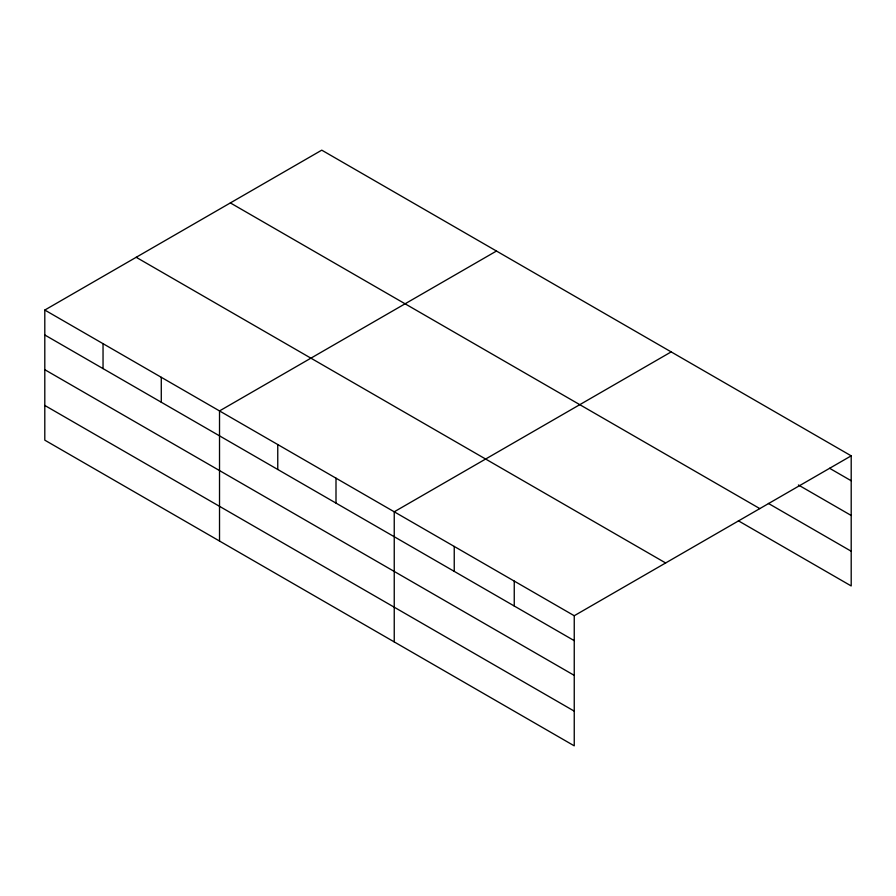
<?xml version="1.0" encoding="UTF-8"?>
<svg xmlns="http://www.w3.org/2000/svg" width="896" height="896" viewBox="0 0 896 896"><rect width="100%" height="100%" fill="white"/><g stroke="black" fill="none" stroke-linecap="round" stroke-linejoin="round"><path stroke-width="1.34" d="M574.246 675.371L574.246 615.731L44.8 310.05L44.8 440.16L574.246 745.842L574.246 675.371L44.8 369.69M738.394 520.811L851.2 585.95L851.2 455.84L321.754 150.158L44.8 310.05M496.474 251.037L219.52 410.928L219.52 541.038M671.182 351.904L394.24 511.795L394.24 641.917M574.246 615.731L851.2 455.84M829.595 468.283L851.2 480.76M798.392 484.982L851.2 515.469M768.398 503.429L851.2 551.23M230.362 202.922L759.808 508.603M136.192 257.286L665.638 562.968M44.8 334.981L574.246 640.651M44.8 405.451L574.246 711.133M514.248 581.09L514.248 606.01M454.238 546.448L454.238 571.368M336 478.173L336 503.104M277.76 444.55L277.76 469.482M161.28 377.306L161.28 402.226M103.04 343.683L103.04 368.603"/></g></svg>
